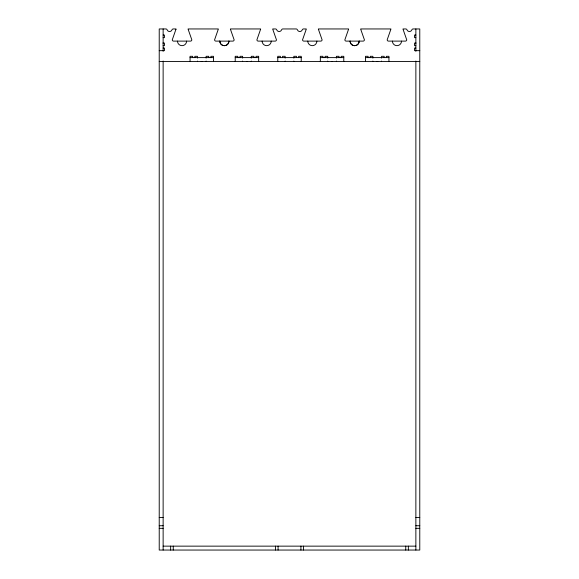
<?xml version="1.0" encoding="UTF-8"?>
<svg xmlns="http://www.w3.org/2000/svg" width="579" height="579" viewBox="0 0 579 579"><rect width="100%" height="100%" fill="white"/><g stroke="black" fill="none" stroke-linecap="round" stroke-linejoin="round"><path stroke-width="0.87" d="M202.324 61.519L201.239 61.519M247.486 61.519L246.401 61.519M332.599 61.519L331.514 61.519M377.761 61.519L376.676 61.519M163.133 35.029L164.436 35.029L164.436 37.635L163.133 37.635M415.867 35.029L414.564 35.029L414.564 37.635L415.867 37.635M162.887 43.063L164.436 43.063L164.436 45.669L163.133 45.669M416.113 43.063L414.564 43.063L414.564 45.669L415.867 45.669M163.133 48.057L164.436 48.057L164.436 50.663L159.225 50.663M415.867 48.057L414.564 48.057L414.564 50.663L419.775 50.663M190.057 57.61L213.506 57.61M235.219 57.61L258.668 57.61M277.775 57.61L301.225 57.61M320.332 57.61L343.781 57.61M365.494 57.61L388.943 57.61M159.225 61.519L419.775 61.519M159.225 517.481L163.133 517.481M415.867 517.481L419.775 517.481M159.225 525.732L163.133 525.732M415.867 525.732L419.775 525.732M159.225 528.337L163.133 528.337M415.867 528.337L419.775 528.337M163.133 546.142L415.867 546.142M415.867 28.95L415.867 51.314M415.867 61.027L415.867 550.05M408.354 546.142L408.354 550.05M405.749 546.142L405.749 550.05M388.943 61.519L388.943 56.308L386.338 56.308L386.338 57.61M384.166 57.61L384.166 56.308L381.561 56.308L381.561 58.103M381.561 61.034L381.561 61.519M372.876 58.103L372.876 56.308L370.271 56.308L370.271 57.61M372.876 61.034L372.876 61.519M368.099 57.61L368.099 56.308L365.494 56.308L365.494 61.519M343.781 61.519L343.781 56.308L341.176 56.308L341.176 57.61M339.005 57.61L339.005 56.308L336.399 56.308L336.399 58.103M336.399 61.034L336.399 61.519M327.714 58.103L327.714 56.308L325.108 56.308L325.108 57.61M327.714 61.034L327.714 61.519M322.937 57.61L322.937 56.308L320.332 56.308L320.332 61.519M303.526 546.142L303.526 550.05M301.225 61.519L301.225 56.308L298.619 56.308L298.619 57.61M300.921 546.142L300.921 550.05M296.448 57.61L296.448 56.308L293.843 56.308L293.843 58.103M293.843 61.034L293.843 61.519M285.158 58.103L285.158 56.308L282.552 56.308L282.552 57.61M285.158 61.034L285.158 61.519M280.381 57.61L280.381 56.308L277.775 56.308L277.775 61.519M278.079 546.142L278.079 550.05M275.474 546.142L275.474 550.05M258.668 61.519L258.668 56.308L256.063 56.308L256.063 57.61M253.892 57.61L253.892 56.308L251.286 56.308L251.286 58.103M251.286 61.034L251.286 61.519M242.601 58.103L242.601 56.308L239.996 56.308L239.996 57.61M242.601 61.034L242.601 61.519M237.824 57.61L237.824 56.308L235.219 56.308L235.219 61.519M213.506 61.519L213.506 56.308L210.901 56.308L210.901 57.61M208.729 57.61L208.729 56.308L206.124 56.308L206.124 58.103M206.124 61.034L206.124 61.519M197.439 58.103L197.439 56.308L194.833 56.308L194.833 57.61M197.439 61.034L197.439 61.519M192.662 57.61L192.662 56.308L190.057 56.308L190.057 61.519M173.251 546.142L173.251 550.05M170.646 546.142L170.646 550.05M163.133 28.95L163.133 51.314M163.133 61.027L163.133 550.05M401.515 41.109A4.56 4.56 0 0 1 396.955 45.669A4.56 4.56 0 0 1 392.396 41.109M316.879 41.109A4.56 4.56 0 0 1 312.32 45.669A4.56 4.56 0 0 1 307.76 41.109M271.24 41.109A4.56 4.56 0 0 1 266.68 45.669A4.56 4.56 0 0 1 262.121 41.109M186.604 41.109A4.56 4.56 0 0 1 182.045 45.669A4.56 4.56 0 0 1 177.485 41.109M175.944 29.319L172.274 39.806A1.303 1.303 0 0 0 173.577 41.109L190.513 41.109A1.303 1.303 0 0 0 191.815 39.806L188.146 29.319A1.303 1.303 0 0 1 188.088 28.95L218.312 28.95A1.303 1.303 0 0 1 218.261 29.319L214.592 39.806A1.303 1.303 0 0 0 215.895 41.109L232.83 41.109A1.303 1.303 0 0 0 234.133 39.806L230.464 29.319A1.303 1.303 0 0 1 230.406 28.95L260.63 28.95A1.303 1.303 0 0 1 260.579 29.319L256.91 39.806A1.303 1.303 0 0 0 258.212 41.109L275.148 41.109A1.303 1.303 0 0 0 276.451 39.806L272.781 29.319A1.303 1.303 0 0 1 272.723 28.95L275.474 28.95A1.303 1.303 0 0 1 276.704 29.819A2.606 2.606 0 0 0 281.618 29.819A1.303 1.303 0 0 1 282.841 28.95L296.159 28.95A1.303 1.303 0 0 1 297.382 29.819A2.606 2.606 0 0 0 302.296 29.819A1.303 1.303 0 0 1 303.526 28.95L306.269 28.95A1.303 1.303 0 0 1 306.219 29.319L302.549 39.806A1.303 1.303 0 0 0 303.852 41.109L320.788 41.109A1.303 1.303 0 0 0 322.09 39.806L318.421 29.319A1.303 1.303 0 0 1 318.363 28.95L348.587 28.95A1.303 1.303 0 0 1 348.536 29.319L344.867 39.806A1.303 1.303 0 0 0 346.17 41.109L363.105 41.109A1.303 1.303 0 0 0 364.408 39.806L360.739 29.319A1.303 1.303 0 0 1 360.681 28.95L390.905 28.95A1.303 1.303 0 0 1 390.854 29.319L387.185 39.806A1.303 1.303 0 0 0 388.487 41.109L405.423 41.109A1.303 1.303 0 0 0 406.726 39.806L403.056 29.319A1.303 1.303 0 0 1 402.998 28.95L405.749 28.95A1.303 1.303 0 0 1 406.979 29.819A2.606 2.606 0 0 0 411.893 29.819A1.303 1.303 0 0 1 413.116 28.95L419.775 28.95L419.775 550.05L159.225 550.05L159.225 28.95L165.883 28.95A1.303 1.303 0 0 1 167.107 29.819A2.606 2.606 0 0 0 172.021 29.819A1.303 1.303 0 0 1 173.251 28.95L175.994 28.95A1.303 1.303 0 0 1 175.944 29.319M354.637 45.669A4.56 4.56 0 0 0 359.197 41.109A4.56 4.56 0 0 1 354.637 45.669A4.56 4.56 0 0 1 350.078 41.109A4.56 4.56 0 0 0 354.637 45.669M224.363 45.669A4.56 4.56 0 0 0 228.922 41.109A4.56 4.56 0 0 1 224.363 45.669A4.56 4.56 0 0 1 219.803 41.109A4.56 4.56 0 0 0 224.363 45.669"/></g></svg>
